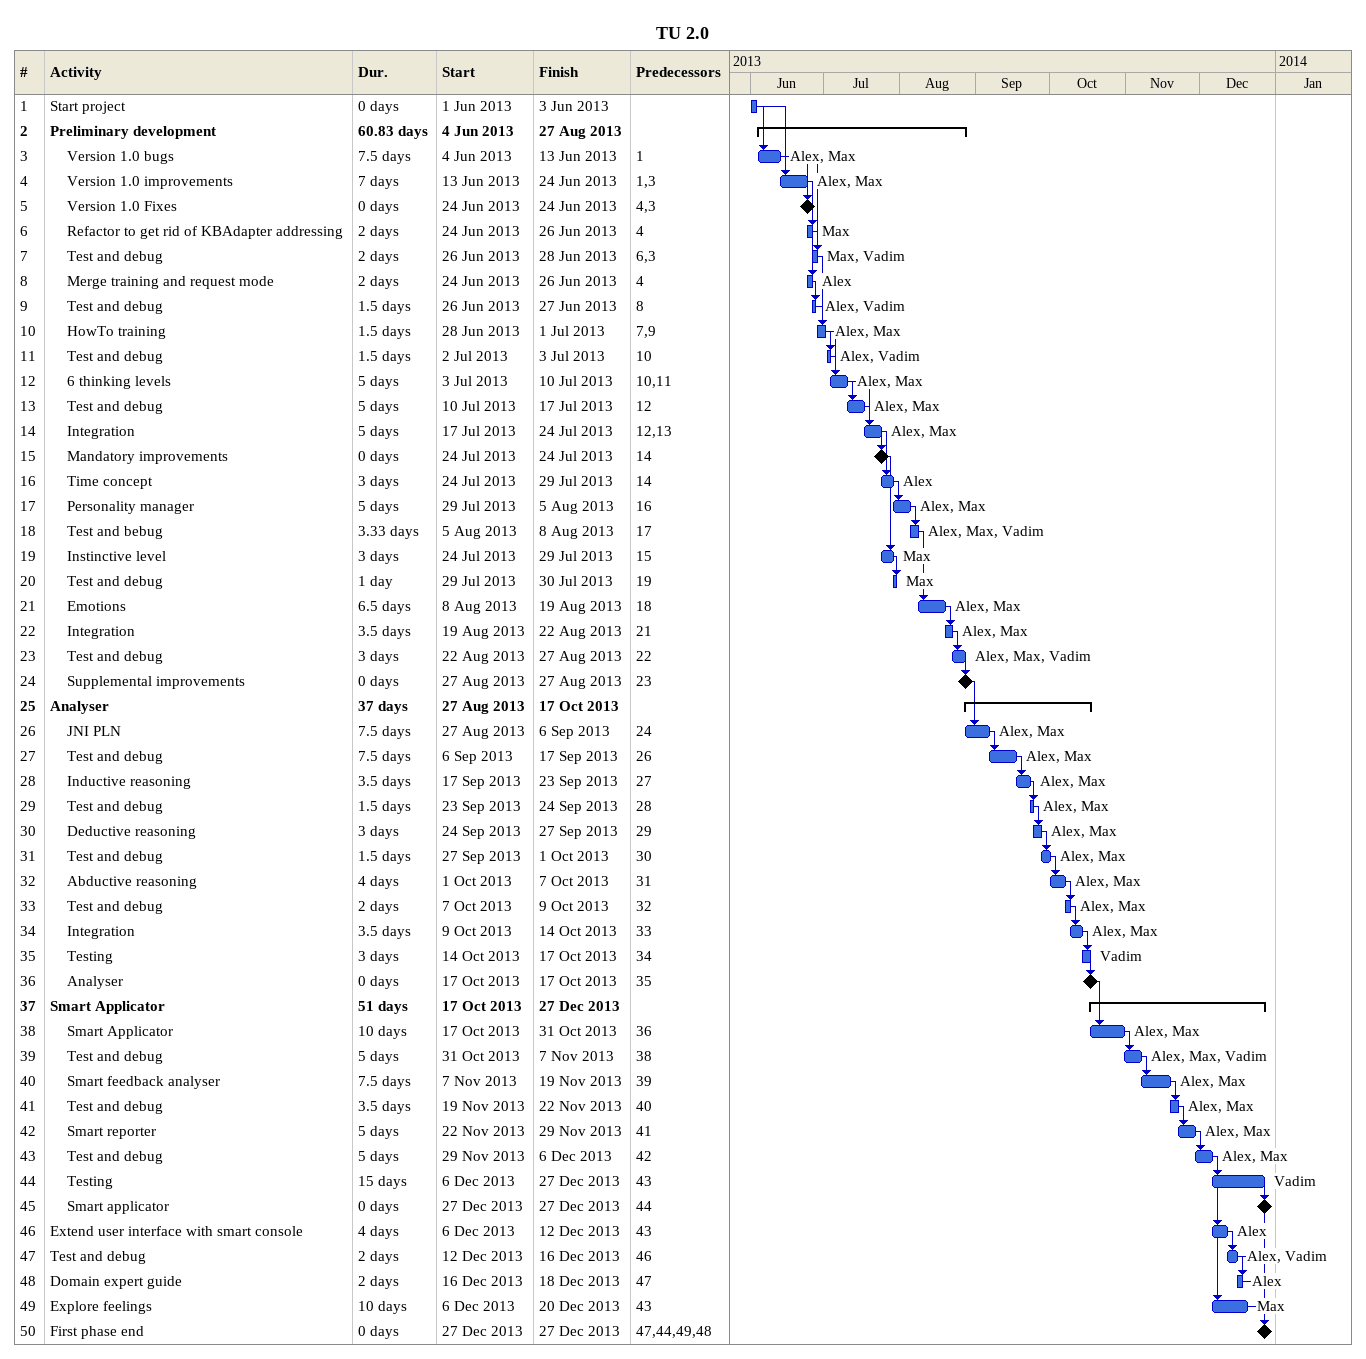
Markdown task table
TU 2.0

| ID | Level | Task | Duration | Start | Finish | Predecessors | Resources |
|---|---|---|---|---|---|---|---|
| 1 | 1 | Start project | 0d | 2013-06-01 | 2013-06-03 |  |  |
| 2 | 1 | **Preliminary development** | 60.83d | 2013-06-04 | 2013-08-27 |  |  |
| 3 | 2 | Version 1.0 bugs | 7.5d | 2013-06-04 | 2013-06-13 | 1 | Alex, Max |
| 4 | 2 | Version 1.0 improvements | 7d | 2013-06-13 | 2013-06-24 | 1, 3 | Alex, Max |
| 5 | 2 | Version 1.0 Fixes | 0d | 2013-06-24 | 2013-06-24 | 4, 3 |  |
| 6 | 2 | Refactor to get rid of KBAdapter addressing | 2d | 2013-06-24 | 2013-06-26 | 4 | Max |
| 7 | 2 | Test and debug | 2d | 2013-06-26 | 2013-06-28 | 6, 3 | Max, Vadim |
| 8 | 2 | Merge training and request mode | 2d | 2013-06-24 | 2013-06-26 | 4 | Alex |
| 9 | 2 | Test and debug | 1.5d | 2013-06-26 | 2013-06-27 | 8 | Alex, Vadim |
| 10 | 2 | HowTo training | 1.5d | 2013-06-28 | 2013-07-01 | 7, 9 | Alex, Max |
| 11 | 2 | Test and debug | 1.5d | 2013-07-02 | 2013-07-03 | 10 | Alex, Vadim |
| 12 | 2 | 6 thinking levels | 5d | 2013-07-03 | 2013-07-10 | 10, 11 | Alex, Max |
| 13 | 2 | Test and debug | 5d | 2013-07-10 | 2013-07-17 | 12 | Alex, Max |
| 14 | 2 | Integration | 5d | 2013-07-17 | 2013-07-24 | 12, 13 | Alex, Max |
| 15 | 2 | Mandatory improvements | 0d | 2013-07-24 | 2013-07-24 | 14 |  |
| 16 | 2 | Time concept | 3d | 2013-07-24 | 2013-07-29 | 14 | Alex |
| 17 | 2 | Personality manager | 5d | 2013-07-29 | 2013-08-05 | 16 | Alex, Max |
| 18 | 2 | Test and bebug | 3.33d | 2013-08-05 | 2013-08-08 | 17 | Alex, Max, Vadim |
| 19 | 2 | Instinctive level | 3d | 2013-07-24 | 2013-07-29 | 15 | Max |
| 20 | 2 | Test and debug | 1d | 2013-07-29 | 2013-07-30 | 19 | Max |
| 21 | 2 | Emotions | 6.5d | 2013-08-08 | 2013-08-19 | 18 | Alex, Max |
| 22 | 2 | Integration | 3.5d | 2013-08-19 | 2013-08-22 | 21 | Alex, Max |
| 23 | 2 | Test and debug | 3d | 2013-08-22 | 2013-08-27 | 22 | Alex, Max, Vadim |
| 24 | 2 | Supplemental improvements | 0d | 2013-08-27 | 2013-08-27 | 23 |  |
| 25 | 1 | **Analyser** | 37d | 2013-08-27 | 2013-10-17 |  |  |
| 26 | 2 | JNI PLN | 7.5d | 2013-08-27 | 2013-09-06 | 24 | Alex, Max |
| 27 | 2 | Test and debug | 7.5d | 2013-09-06 | 2013-09-17 | 26 | Alex, Max |
| 28 | 2 | Inductive reasoning | 3.5d | 2013-09-17 | 2013-09-23 | 27 | Alex, Max |
| 29 | 2 | Test and debug | 1.5d | 2013-09-23 | 2013-09-24 | 28 | Alex, Max |
| 30 | 2 | Deductive reasoning | 3d | 2013-09-24 | 2013-09-27 | 29 | Alex, Max |
| 31 | 2 | Test and debug | 1.5d | 2013-09-27 | 2013-10-01 | 30 | Alex, Max |
| 32 | 2 | Abductive reasoning | 4d | 2013-10-01 | 2013-10-07 | 31 | Alex, Max |
| 33 | 2 | Test and debug | 2d | 2013-10-07 | 2013-10-09 | 32 | Alex, Max |
| 34 | 2 | Integration | 3.5d | 2013-10-09 | 2013-10-14 | 33 | Alex, Max |
| 35 | 2 | Testing | 3d | 2013-10-14 | 2013-10-17 | 34 | Vadim |
| 36 | 2 | Analyser | 0d | 2013-10-17 | 2013-10-17 | 35 |  |
| 37 | 1 | **Smart Applicator** | 51d | 2013-10-17 | 2013-12-27 |  |  |
| 38 | 2 | Smart Applicator | 10d | 2013-10-17 | 2013-10-31 | 36 | Alex, Max |
| 39 | 2 | Test and debug | 5d | 2013-10-31 | 2013-11-07 | 38 | Alex, Max, Vadim |
| 40 | 2 | Smart feedback analyser | 7.5d | 2013-11-07 | 2013-11-19 | 39 | Alex, Max |
| 41 | 2 | Test and debug | 3.5d | 2013-11-19 | 2013-11-22 | 40 | Alex, Max |
| 42 | 2 | Smart reporter | 5d | 2013-11-22 | 2013-11-29 | 41 | Alex, Max |
| 43 | 2 | Test and debug | 5d | 2013-11-29 | 2013-12-06 | 42 | Alex, Max |
| 44 | 2 | Testing | 15d | 2013-12-06 | 2013-12-27 | 43 | Vadim |
| 45 | 2 | Smart applicator | 0d | 2013-12-27 | 2013-12-27 | 44 |  |
| 46 | 1 | Extend user interface with smart console | 4d | 2013-12-06 | 2013-12-12 | 43 | Alex |
| 47 | 1 | Test and debug | 2d | 2013-12-12 | 2013-12-16 | 46 | Alex, Vadim |
| 48 | 1 | Domain expert guide | 2d | 2013-12-16 | 2013-12-18 | 47 | Alex |
| 49 | 1 | Explore feelings | 10d | 2013-12-06 | 2013-12-20 | 43 | Max |
| 50 | 1 | First phase end | 0d | 2013-12-27 | 2013-12-27 | 47, 44, 49, 48 |  |
